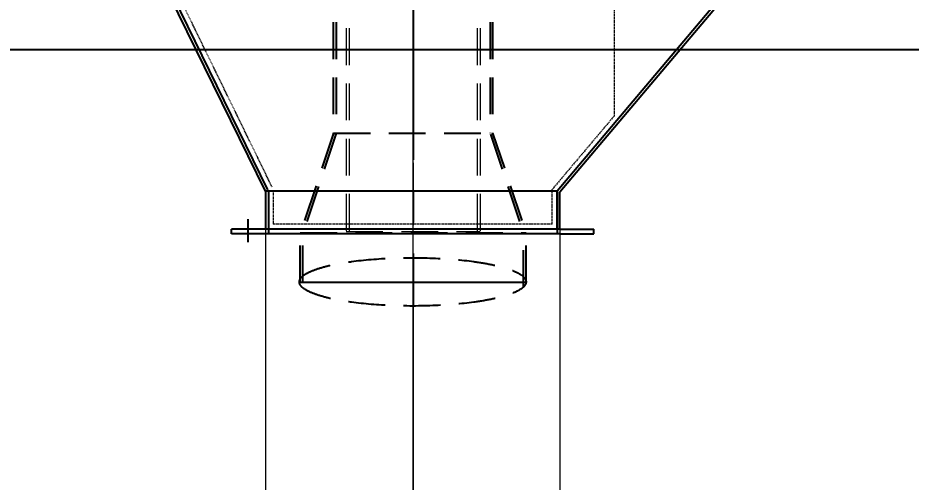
# Model space of a CAD drawing. Header units: millimetres. Extents: x -243837 to -5443, y 40 to 285140.
# Drawn here: x -191815 to -189996, y 124011 to 124957 of the extents above; entities that cross this region are included whole.
import ezdxf

# ---------------------------------------------------------------- set-up
doc = ezdxf.new("R2010")
doc.units = ezdxf.units.MM
for name, pattern in [('( Dashed )', [0.75, 0.5, -0.25]), ('CENTER', [50.8, 31.75, -6.35, 6.35, -6.35]), ('CENTER2', [1.125, 0.75, -0.125, 0.125, -0.125]), ('HIDDEN', [0.375, 0.25, -0.125])]:
    doc.linetypes.add(name, pattern=pattern)
for name, color, linetype, lineweight in [('CEN', 1, 'CENTER', 9), ('R-CENTER', 1, 'CENTER2', 5), ('R-OBJECT', 2, 'Continuous', 20)]:
    doc.layers.add(name, color=color, linetype=linetype, lineweight=lineweight)
doc.layers.add('CHUTES', color=161, linetype='Continuous')
doc.layers.add('object', color=4, linetype='Continuous')
doc.styles.add('KA', font='romans.shx', dxfattribs={"width": 0.7})
doc.dimstyles.new('rakesh', dxfattribs={"dimscale": 160, "dimtxt": 2.5, "dimasz": 1, "dimexe": 0.8, "dimexo": 0.8, "dimgap": 1, "dimtad": 1, "dimdec": 0, "dimzin": 0, "dimdsep": 46, "dimtxsty": 'KA', "dimblk": 'OBLIQUE', "dimcen": 1.5, "dimclrd": 1, "dimclre": 1, "dimclrt": 2, "dimadec": 0, "dimazin": 0, "dimtfac": 1, "dimtdec": 0, "dimtmove": 0, "dimatfit": 2, "dimfxl": 0, "dimtolj": 1, "dimtzin": 0, "dimlwd": -1, "dimlwe": -1, "dimarcsym": 1})
doc.dimstyles.new('rakesh$0', dxfattribs={"dimscale": 160, "dimtxt": 2.5, "dimasz": 1, "dimexe": 0.8, "dimexo": 0.8, "dimgap": 1, "dimtad": 1, "dimdec": 0, "dimzin": 0, "dimdsep": 46, "dimtxsty": 'KA', "dimblk": 'OBLIQUE', "dimcen": 1.5, "dimclrd": 1, "dimclre": 1, "dimclrt": 2, "dimadec": 0, "dimazin": 0, "dimtfac": 1, "dimtdec": 0, "dimtmove": 0, "dimatfit": 2, "dimfxl": 1, "dimtolj": 1, "dimtzin": 0, "dimlwd": -1, "dimlwe": -1, "dimarcsym": 1})

# ---------------------------------------------------------------- blocks, each defined once
blk = doc.blocks.new('_Oblique')
at = {"color": 0, "linetype": 'ByBlock', "lineweight": -2}
blk.add_line((-0.5, -0.5), (0.5, 0.5), dxfattribs=at)
blk = doc.blocks.new('*D224')
at = {"layer": 'DEFPOINTS', "color": 0, "ltscale": 10, "transparency": 16777216}
for p in [(-106760.2, 129714.9), (-190510.6, 125814.8, -169.4), (-106760.2, 110177.3)]:
    blk.add_point(p, dxfattribs=at)
at = {"layer": 'R-OBJECT', "color": 1, "ltscale": 10, "transparency": 16777216}
for p, q in [((-190510.6, 125942.8), (-190510.6, 129906.9)), ((-106760.2, 110305.3), (-106760.2, 129906.9)), ((-190510.6, 129714.9), (-106760.2, 129714.9))]:
    blk.add_line(p, q, dxfattribs=at)
at = {"layer": 'R-OBJECT', "color": 1, "ltscale": 10, "transparency": 16777216, "xscale": 160, "yscale": 160, "zscale": 160, "rotation": 180}
blk.add_blockref('_Oblique', (-190510.6, 129714.9), dxfattribs=at)
at = {"layer": 'R-OBJECT', "color": 1, "ltscale": 10, "transparency": 16777216, "xscale": 160, "yscale": 160, "zscale": 160}
blk.add_blockref('_Oblique', (-106760.2, 129714.9), dxfattribs=at)
at = {"layer": 'R-OBJECT', "color": 2, "ltscale": 10, "transparency": 16777216, "insert": (-148635.4, 130179.7), "char_height": 400, "attachment_point": 5, "style": 'KA'}
blk.add_mtext('\\A1;83750 (HORIZONTAL PULLEY CRS.)', dxfattribs=at)
blk = doc.blocks.new('FDFDFGDFG')
at = {"color": 3, "linetype": '( Dashed )', "ltscale": 4}
for p, q in [((1135, 764, 0), (1135, -272.9, 7.9)), ((438.6, -418.1, 9.6), (151, 171, 0)), ((1135, -272.9, 7.9), (1008.7, -422.6, 9.6)), ((440.7, -426.1, 9.6), (440.7, -493.1, 9.6)), ((1008.7, -493.1, 9.6), (1008.7, -422.6, 9.6)), ((1008.7, -493.1, 9.6), (440.7, -493.1, 9.6))]:
    blk.add_line(p, q, dxfattribs=at)
at = {"layer": 'CEN', "ltscale": 0.25}
blk.add_line((725, 1759.9, 0), (725, -539.6, 0), dxfattribs=at)
at = {"layer": 'CHUTES'}
for p, q in [((1734.4, 422.1, 0), (1018.7, -426.1, 9.6)), ((1739.1, 418.4, 0), (1024.7, -427.7, 9.6)), ((424.7, -426.1, 9.6), (135, 166.7, 0)), ((429.9, -423.1, 9.6), (141, 168.3, 0)), ((1018.7, -426.1, 9.6), (424.7, -426.1, 9.6)), ((424.7, -426.1, 9.6), (424.7, -503.1, 9.6)), ((430.7, -426.1, 9.6), (430.7, -503.1, 9.6)), ((1018.7, -426.1, 9.6), (1018.7, -503.1, 9.6)), ((1018.7, -503.1, 9.6), (1018.7, -426.1, 9.6)), ((1024.7, -503.1, 9.6), (1024.7, -427.7, 9.6)), ((389.7, -529.6, 9.6), (389.7, -483.1, 9.6)), ((355.7, -513.1, 9.6), (355.7, -503.1, 9.6)), ((424.7, -503.1, 9.6), (355.7, -503.1, 9.6)), ((1024.7, -503.1, 9.6), (424.7, -503.1, 9.6)), ((430.7, -503.1, 9.6), (430.7, -513.2, 9.6)), ((1018.7, -503.1, 9.6), (1018.7, -513.2, 9.6)), ((1024.7, -503.1, 9.6), (1093.7, -503.1, 9.6)), ((1093.7, -513.1, 9.6), (1093.7, -503.1, 9.6)), ((424.7, -513.1, 9.6), (355.7, -513.1, 9.6)), ((1024.7, -513.1, 9.6), (424.7, -513.1, 9.6)), ((1024.7, -513.1, 9.6), (1093.7, -513.1, 9.6))]:
    blk.add_line(p, q, dxfattribs=at)
blk = doc.blocks.new('*D228')
at = {"layer": 'DEFPOINTS', "color": 0, "ltscale": 10, "transparency": 16777216}
for p in [(-191009.9, 127989.4), (-191009.9, 115545.1, -13.1), (-108009.9, 113403.9)]:
    blk.add_point(p, dxfattribs=at)
at = {"layer": 'R-OBJECT', "color": 1, "ltscale": 10, "transparency": 16777216}
for p, q in [((-191009.9, 115673.1), (-191009.9, 128181.4)), ((-108009.9, 113531.9), (-108009.9, 128181.4)), ((-108009.9, 127989.4), (-191009.9, 127989.4))]:
    blk.add_line(p, q, dxfattribs=at)
at = {"layer": 'R-OBJECT', "color": 1, "ltscale": 10, "transparency": 16777216, "xscale": 160, "yscale": 160, "zscale": 160, "rotation": 180}
blk.add_blockref('_Oblique', (-191009.9, 127989.4), dxfattribs=at)
at = {"layer": 'R-OBJECT', "color": 1, "ltscale": 10, "transparency": 16777216, "xscale": 160, "yscale": 160, "zscale": 160}
blk.add_blockref('_Oblique', (-108009.9, 127989.4), dxfattribs=at)
at = {"layer": 'R-OBJECT', "color": 2, "ltscale": 10, "transparency": 16777216, "insert": (-149509.9, 128349.4), "char_height": 400, "attachment_point": 5, "style": 'KA'}
blk.add_mtext('\\A1;83000', dxfattribs=at)
blk = doc.blocks.new('A$C079E31C2')
at = {"color": 3, "linetype": 'HIDDEN', "ltscale": 300}
for p, q in [((1539.3, 2181.4, -22.6), (1539.3, -3669.8, -22.6)), ((1545.5, 2181.4, -22.6), (1545.5, -3669.8, -22.6)), ((1859.5, 2181.4, -22.6), (1859.5, -3669.8, -22.6)), ((1864.5, 2181.4, -22.6), (1864.5, -3669.8, -22.6)), ((1540.5, -3669.8, -166.6), (1472.5, -3872.8, -166.6)), ((1545.2, -3671.4, -166.6), (1477.2, -3874.4, -166.6)), ((1540.5, -3669.8, -166.6), (1864.5, -3669.8, -166.6)), ((1859.8, -3671.4, -166.6), (1927.8, -3874.4, -166.6)), ((1864.5, -3669.8, -166.6), (1932.5, -3872.8, -166.6)), ((1472.5, -3872.8, -166.6), (1932.5, -3872.8, -166.6)), ((1472.5, -3973.4, -166.6), (1472.5, -3872.8, -166.6)), ((1477.5, -3973.4, -166.6), (1477.5, -3872.8, -166.6)), ((1927.5, -3982.6, -166.6), (1927.5, -3872.8, -166.6)), ((1932.5, -3973.4, -166.6), (1932.5, -3872.8, -166.6))]:
    blk.add_line(p, q, dxfattribs=at)
at = {"color": 1, "linetype": 'CENTER', "ltscale": 10}
blk.add_line((1702.5, 2181.4, -22.6), (1702.5, -4021.6, -22.6), dxfattribs=at)
at = {"color": 8, "ltscale": 10}
blk.add_line((1932.5, -3973.4, -166.6), (1470.7, -3973.4, -166.6), dxfattribs=at)
at = {"color": 3, "linetype": 'HIDDEN', "ltscale": 300}
blk.add_ellipse((1701.6, -3972.4, -161.9), major_axis=(-230.9, 0), ratio=0.213004, dxfattribs=at)
at = {"layer": 'R-OBJECT', "color": 3, "linetype": 'HIDDEN', "ltscale": 300}
for p, q in [((1566, 144.3, 0), (1566, -3869.8, 0)), ((1572, 144.3, 0), (1572, -3869.8, 0)), ((1833, 144.3, 0), (1833, -3869.8, 0)), ((1839, 144.3, 0), (1839, -3869.8, 0)), ((1566, -3869.8, -166.6), (1839, -3869.8, -166.6))]:
    blk.add_line(p, q, dxfattribs=at)

msp = doc.modelspace()

# ---------------------------------------------------------------- linework, layer by layer
at = {"layer": 'object', "color": 6, "elevation": -1749.74}
msp.add_lwpolyline([(-188709.94, 124891.78), (-193309.94, 124891.78)], dxfattribs=at)
at = {"layer": 'R-CENTER', "linetype": 'CENTER', "ltscale": 20}
msp.add_line((-191009.94, 128471.71, -329.16), (-191009.94, 92604.6, -329.16), dxfattribs=at)
at = {"layer": 'R-CENTER', "linetype": 'CENTER', "ltscale": 5}
msp.add_line((-191010.82, 126500.6, -159.78), (-191010.82, 124364.18, -159.78), dxfattribs=at)
at = {"layer": 'R-OBJECT'}
for p, q in [((-191310.82, 124605.28, -159.78), (-191310.82, 123583.07, -159.78)), ((-190710.82, 124592.28, -159.78), (-190710.82, 123582.91, -159.78))]:
    msp.add_line(p, q, dxfattribs=at)

# ---------------------------------------------------------------- block references
at = {"ltscale": 10}
msp.add_blockref('A$C079E31C2', (-192712.44, 128391.47, 159.78), dxfattribs=at)
at = {"layer": 'R-OBJECT'}
msp.add_blockref('FDFDFGDFG', (-191735.55, 125029.78, -169.38), dxfattribs=at)

# ---------------------------------------------------------------- dimensions: what is measured, and where the dimension line sits
at = {"layer": 'R-OBJECT', "ltscale": 10}
dim = msp.add_linear_dim(base=(-106760.16, 129714.92), p1=(-190510.55, 125814.78, -169.38), p2=(-106760.16, 110177.28), text='<> (HORIZONTAL PULLEY CRS.)', dimstyle='rakesh', override={"dimexe": 1.2, "dimfxl": 0.18}, dxfattribs=at)
dim.commit()
dim.dimension.update_dxf_attribs({"geometry": '*D224', "text_midpoint": (-148635.36, 130179.68)})
dim = msp.add_linear_dim(base=(-191009.94, 127989.44), p1=(-108009.94, 113403.92), p2=(-191009.94, 115545.14, -13.06), dimstyle='rakesh$0', override={"dimexe": 1.2, "dimfxl": 0.18}, dxfattribs=at)
dim.commit()
dim.dimension.update_dxf_attribs({"geometry": '*D228', "text_midpoint": (-149509.94, 128349.44)})

doc.saveas('drawing.dxf')
